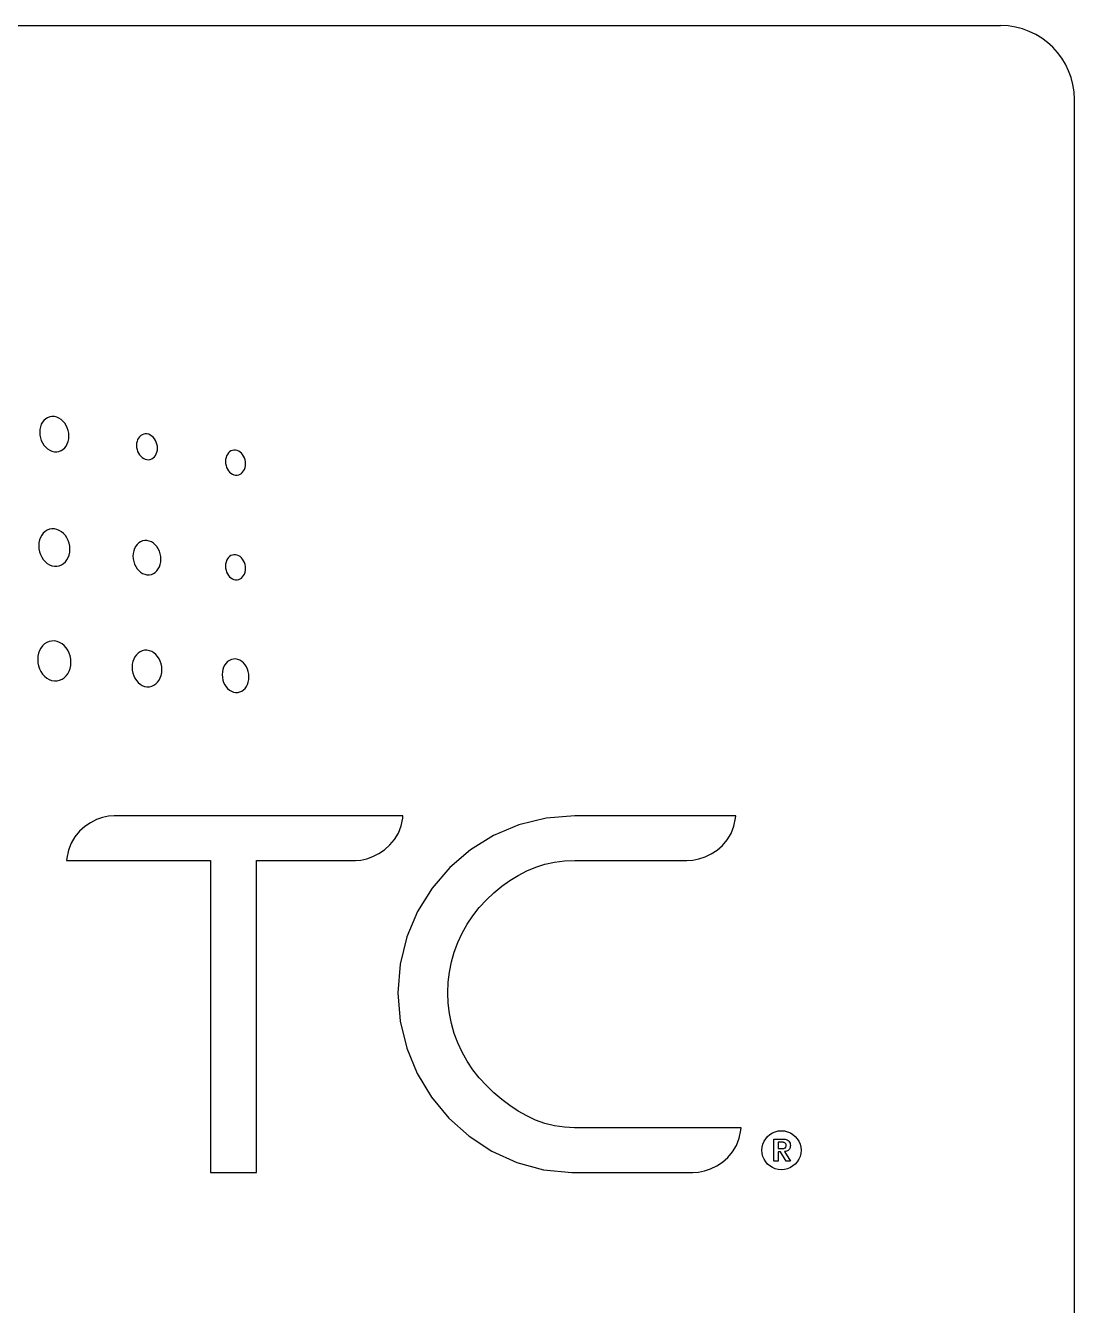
# Model space of a CAD drawing. Extents: x -49 to 275, y -8 to 142.
# Drawn here: x 82.786 to 83.226, y 56.078 to 56.616 of the extents above; entities that cross this region are included whole.
import ezdxf
from ezdxf.enums import TextEntityAlignment as Align

# ---------------------------------------------------------------- set-up
doc = ezdxf.new("R2010")
doc.units = 0
doc.header["$LTSCALE"] = 0.5
doc.header["$MEASUREMENT"] = 0
doc.layers.add('OBJECT', color=7, linetype='CONTINUOUS')
doc.layers.add('RISER', color=7, linetype='CONTINUOUS')
doc.styles.add('ARIAL', font='arial.ttf')

# ---------------------------------------------------------------- blocks, each defined once
blk = doc.blocks.new('*U45')
at = {"layer": 'RISER'}
for p, q in [((-8.5405, 1.75), (8.5405, 1.75)), ((8.5715, -1.719), (8.5715, 1.719))]:
    blk.add_line(p, q, dxfattribs=at)
at = {"layer": 'RISER', "color": 0}
for points in [[(8.14318, 1.57108), (8.14318, 1.57108), (8.14418, 1.57105), (8.14512, 1.5712), (8.146, 1.57153), (8.1468, 1.57202), (8.14752, 1.57265), (8.14813, 1.57343), (8.14862, 1.57432), (8.149, 1.57533), (8.14923, 1.57642), (8.14931, 1.5776), (8.14931, 1.5776), (8.14923, 1.5788), (8.149, 1.57996), (8.14862, 1.58107), (8.14813, 1.5821), (8.14752, 1.58304), (8.1468, 1.58387), (8.146, 1.58458), (8.14512, 1.58515), (8.14418, 1.58556), (8.14318, 1.58579), (8.14318, 1.58579), (8.14218, 1.58584), (8.14123, 1.58569), (8.14035, 1.58536), (8.13954, 1.58488), (8.13882, 1.58424), (8.13821, 1.58347), (8.1377, 1.58257), (8.13733, 1.58156), (8.1371, 1.58046), (8.13702, 1.57928), (8.13702, 1.57928), (8.1371, 1.57807), (8.13733, 1.57691), (8.1377, 1.5758), (8.13821, 1.57476), (8.13882, 1.57382), (8.13954, 1.57299), (8.14035, 1.57228), (8.14123, 1.57172), (8.14218, 1.57131), (8.14318, 1.57108), (8.14318, 1.57108)], [(8.18207, 1.56775), (8.18207, 1.56775), (8.18279, 1.56772), (8.18346, 1.56783), (8.1841, 1.56807), (8.18467, 1.56843), (8.18519, 1.5689), (8.18563, 1.56947), (8.18598, 1.57013), (8.18625, 1.57087), (8.18642, 1.57167), (8.18648, 1.57254), (8.18648, 1.57254), (8.18642, 1.57342), (8.18625, 1.57427), (8.18598, 1.57508), (8.18563, 1.57584), (8.18519, 1.57653), (8.18467, 1.57714), (8.1841, 1.57766), (8.18346, 1.57807), (8.18279, 1.57837), (8.18207, 1.57854), (8.18207, 1.57854), (8.18136, 1.57856), (8.18068, 1.57845), (8.18005, 1.57821), (8.17947, 1.57785), (8.17895, 1.57738), (8.17851, 1.57681), (8.17815, 1.57615), (8.17788, 1.57542), (8.17771, 1.57461), (8.17766, 1.57375), (8.17766, 1.57375), (8.17771, 1.57286), (8.17788, 1.57201), (8.17815, 1.57119), (8.17851, 1.57044), (8.17895, 1.56975), (8.17947, 1.56914), (8.18005, 1.56862), (8.18068, 1.56821), (8.18136, 1.56791), (8.18207, 1.56775), (8.18207, 1.56775)], [(8.21926, 1.5612), (8.21926, 1.5612), (8.21994, 1.56119), (8.22059, 1.56132), (8.22119, 1.56158), (8.22175, 1.56194), (8.22224, 1.56242), (8.22266, 1.56299), (8.223, 1.56364), (8.22325, 1.56437), (8.22341, 1.56516), (8.22347, 1.56602), (8.22347, 1.56602), (8.22341, 1.56687), (8.22325, 1.5677), (8.223, 1.56848), (8.22266, 1.56921), (8.22224, 1.56987), (8.22175, 1.57045), (8.22119, 1.57094), (8.22059, 1.57133), (8.21994, 1.57161), (8.21926, 1.57175), (8.21926, 1.57175), (8.21857, 1.57176), (8.21792, 1.57163), (8.21732, 1.57137), (8.21676, 1.571), (8.21627, 1.57053), (8.21585, 1.56996), (8.21551, 1.56931), (8.21525, 1.56858), (8.21509, 1.56778), (8.21503, 1.56693), (8.21503, 1.56693), (8.21509, 1.56607), (8.21525, 1.56524), (8.21551, 1.56445), (8.21585, 1.56372), (8.21627, 1.56306), (8.21676, 1.56248), (8.21732, 1.56199), (8.21792, 1.56161), (8.21857, 1.56134), (8.21926, 1.5612), (8.21926, 1.5612)], [(8.14318, 1.52298), (8.14318, 1.52298), (8.14424, 1.52297), (8.14524, 1.52316), (8.14618, 1.52354), (8.14703, 1.52409), (8.14779, 1.52479), (8.14845, 1.52563), (8.14898, 1.5266), (8.14937, 1.52768), (8.14962, 1.52886), (8.1497, 1.53012), (8.1497, 1.53012), (8.14962, 1.53139), (8.14937, 1.53262), (8.14898, 1.53379), (8.14845, 1.53487), (8.14779, 1.53586), (8.14703, 1.53672), (8.14618, 1.53746), (8.14524, 1.53804), (8.14424, 1.53845), (8.14318, 1.53868), (8.14318, 1.53868), (8.14211, 1.53869), (8.1411, 1.53851), (8.14016, 1.53814), (8.13929, 1.5376), (8.13853, 1.5369), (8.13787, 1.53606), (8.13733, 1.53508), (8.13693, 1.534), (8.13668, 1.53282), (8.13659, 1.53155), (8.13659, 1.53155), (8.13668, 1.53026), (8.13693, 1.52902), (8.13733, 1.52785), (8.13787, 1.52676), (8.13853, 1.52577), (8.13929, 1.5249), (8.14016, 1.52417), (8.1411, 1.5236), (8.14211, 1.52319), (8.14318, 1.52298), (8.14318, 1.52298)], [(8.18207, 1.5194), (8.18207, 1.5194), (8.18303, 1.51939), (8.18393, 1.51956), (8.18477, 1.51991), (8.18554, 1.52041), (8.18622, 1.52105), (8.1868, 1.52183), (8.18728, 1.52272), (8.18764, 1.52371), (8.18786, 1.52479), (8.18794, 1.52595), (8.18794, 1.52595), (8.18786, 1.52712), (8.18764, 1.52825), (8.18728, 1.52932), (8.1868, 1.53031), (8.18622, 1.53121), (8.18554, 1.532), (8.18477, 1.53267), (8.18393, 1.5332), (8.18303, 1.53357), (8.18207, 1.53377), (8.18207, 1.53377), (8.18112, 1.53379), (8.18021, 1.53362), (8.17937, 1.53327), (8.1786, 1.53277), (8.17791, 1.53213), (8.17732, 1.53136), (8.17684, 1.53046), (8.17649, 1.52947), (8.17626, 1.52839), (8.17619, 1.52723), (8.17619, 1.52723), (8.17626, 1.52605), (8.17649, 1.52492), (8.17684, 1.52384), (8.17732, 1.52285), (8.17791, 1.52195), (8.1786, 1.52116), (8.17937, 1.52049), (8.18021, 1.51996), (8.18112, 1.51959), (8.18207, 1.5194), (8.18207, 1.5194)], [(8.21927, 1.52781), (8.21927, 1.52781), (8.21858, 1.52781), (8.21793, 1.52769), (8.21733, 1.52743), (8.21677, 1.52706), (8.21628, 1.52659), (8.21586, 1.52602), (8.21552, 1.52536), (8.21526, 1.52463), (8.2151, 1.52384), (8.21505, 1.52299), (8.21505, 1.52299), (8.2151, 1.52212), (8.21526, 1.52129), (8.21552, 1.52051), (8.21586, 1.51978), (8.21628, 1.51912), (8.21677, 1.51854), (8.21733, 1.51805), (8.21793, 1.51766), (8.21858, 1.51739), (8.21927, 1.51725), (8.21927, 1.51725), (8.21995, 1.51725), (8.2206, 1.51738), (8.2212, 1.51763), (8.22175, 1.518), (8.22224, 1.51848), (8.22266, 1.51905), (8.22301, 1.5197), (8.22326, 1.52043), (8.22342, 1.52122), (8.22348, 1.52207), (8.22348, 1.52207), (8.22342, 1.52293), (8.22326, 1.52376), (8.22301, 1.52454), (8.22266, 1.52527), (8.22224, 1.52593), (8.22175, 1.52651), (8.2212, 1.527), (8.2206, 1.52739), (8.21995, 1.52766), (8.21927, 1.52781), (8.21927, 1.52781)], [(8.14318, 1.49158), (8.14318, 1.49158), (8.14204, 1.49157), (8.14096, 1.49135), (8.13996, 1.49093), (8.13904, 1.49032), (8.13822, 1.48955), (8.13752, 1.48864), (8.13695, 1.48758), (8.13652, 1.48642), (8.13626, 1.48515), (8.13617, 1.48379), (8.13617, 1.48379), (8.13626, 1.48242), (8.13652, 1.4811), (8.13695, 1.47986), (8.13752, 1.47872), (8.13822, 1.47769), (8.13904, 1.47678), (8.13996, 1.47603), (8.14096, 1.47544), (8.14204, 1.47504), (8.14318, 1.47485), (8.14318, 1.47485), (8.14431, 1.47487), (8.14539, 1.4751), (8.14639, 1.47553), (8.1473, 1.47614), (8.14811, 1.47691), (8.1488, 1.47782), (8.14937, 1.47887), (8.14979, 1.48004), (8.15005, 1.4813), (8.15014, 1.48264), (8.15014, 1.48264), (8.15005, 1.484), (8.14979, 1.48531), (8.14937, 1.48654), (8.1488, 1.48768), (8.14811, 1.48872), (8.1473, 1.48962), (8.14639, 1.49038), (8.14539, 1.49097), (8.14431, 1.49138), (8.14318, 1.49158), (8.14318, 1.49158)], [(8.18207, 1.47236), (8.18207, 1.47236), (8.18309, 1.47238), (8.18405, 1.4726), (8.18495, 1.47299), (8.18577, 1.47355), (8.1865, 1.47426), (8.18712, 1.47511), (8.18763, 1.47607), (8.18801, 1.47714), (8.18824, 1.47829), (8.18832, 1.47953), (8.18832, 1.47953), (8.18824, 1.48077), (8.18801, 1.48197), (8.18763, 1.4831), (8.18712, 1.48415), (8.1865, 1.48509), (8.18577, 1.48592), (8.18495, 1.48661), (8.18405, 1.48715), (8.18309, 1.48752), (8.18207, 1.48771), (8.18207, 1.48771), (8.18105, 1.48769), (8.18009, 1.48748), (8.17919, 1.48709), (8.17836, 1.48654), (8.17763, 1.48583), (8.17701, 1.48499), (8.1765, 1.48402), (8.17612, 1.48295), (8.17588, 1.48179), (8.1758, 1.48056), (8.1758, 1.48056), (8.17588, 1.4793), (8.17612, 1.4781), (8.1765, 1.47696), (8.17701, 1.47592), (8.17763, 1.47497), (8.17836, 1.47414), (8.17919, 1.47345), (8.18009, 1.47291), (8.18105, 1.47254), (8.18207, 1.47236), (8.18207, 1.47236)], [(8.21927, 1.46996), (8.21927, 1.46996), (8.22018, 1.46997), (8.22104, 1.47017), (8.22185, 1.47053), (8.22258, 1.47104), (8.22324, 1.4717), (8.2238, 1.47247), (8.22426, 1.47335), (8.2246, 1.47434), (8.22481, 1.4754), (8.22488, 1.47654), (8.22488, 1.47654), (8.22481, 1.47768), (8.2246, 1.47878), (8.22426, 1.47981), (8.2238, 1.48077), (8.22324, 1.48164), (8.22258, 1.48239), (8.22185, 1.48302), (8.22104, 1.48352), (8.22018, 1.48386), (8.21927, 1.48403), (8.21927, 1.48403), (8.21836, 1.48401), (8.21749, 1.48382), (8.21668, 1.48346), (8.21594, 1.48295), (8.21528, 1.4823), (8.21472, 1.48152), (8.21426, 1.48064), (8.21392, 1.47966), (8.21371, 1.47859), (8.21363, 1.47746), (8.21363, 1.47746), (8.21371, 1.4763), (8.21392, 1.4752), (8.21426, 1.47416), (8.21472, 1.4732), (8.21528, 1.47234), (8.21594, 1.47158), (8.21668, 1.47095), (8.21749, 1.47046), (8.21836, 1.47012), (8.21927, 1.46996), (8.21927, 1.46996)], [(8.28956, 1.41822), (8.16828, 1.41822), (8.16828, 1.41822), (8.16592, 1.41803), (8.16343, 1.41748), (8.16089, 1.41657), (8.15838, 1.41529), (8.15597, 1.41367), (8.15376, 1.41169), (8.15181, 1.40937), (8.15021, 1.40671), (8.14905, 1.40371), (8.14839, 1.40039), (8.14829, 1.3994), (8.20879, 1.3994), (8.20879, 1.26833), (8.228, 1.26833), (8.228, 1.3994), (8.26956, 1.3994), (8.26956, 1.3994), (8.27191, 1.39959), (8.2744, 1.40014), (8.27694, 1.40105), (8.27946, 1.40232), (8.28186, 1.40395), (8.28408, 1.40593), (8.28603, 1.40824), (8.28763, 1.4109), (8.28879, 1.4139), (8.28944, 1.41722), (8.28956, 1.41822), (8.28956, 1.41822)], [(8.36165, 1.28715), (8.36165, 1.28715), (8.35732, 1.28737), (8.35315, 1.288), (8.34913, 1.28902), (8.34525, 1.2904), (8.34151, 1.29212), (8.3379, 1.29415), (8.33441, 1.29647), (8.33103, 1.29905), (8.32776, 1.30187), (8.32459, 1.3049), (8.32459, 1.3049), (8.32161, 1.30813), (8.31891, 1.31154), (8.3165, 1.31513), (8.3144, 1.31889), (8.3126, 1.32278), (8.31111, 1.3268), (8.30995, 1.33094), (8.30911, 1.33517), (8.3086, 1.33949), (8.30843, 1.34388), (8.30843, 1.34388), (8.3086, 1.34826), (8.30911, 1.35257), (8.30995, 1.35681), (8.31111, 1.36094), (8.3126, 1.36497), (8.3144, 1.36886), (8.3165, 1.37261), (8.31891, 1.3762), (8.32161, 1.37962), (8.32459, 1.38285), (8.32459, 1.38285), (8.32777, 1.38584), (8.33104, 1.38857), (8.33443, 1.39102), (8.33793, 1.39317), (8.34155, 1.39503), (8.3453, 1.39658), (8.34919, 1.3978), (8.35321, 1.39868), (8.35739, 1.39922), (8.36172, 1.3994), (8.40882, 1.3994), (8.40882, 1.3994), (8.41123, 1.39958), (8.41378, 1.40011), (8.41639, 1.40099), (8.41897, 1.40222), (8.42144, 1.40381), (8.42372, 1.40576), (8.42572, 1.40807), (8.42736, 1.41074), (8.42856, 1.41376), (8.42923, 1.41715), (8.42934, 1.41817), (8.36176, 1.41822), (8.36176, 1.41822), (8.34971, 1.41725), (8.33828, 1.41443), (8.32762, 1.40991), (8.31788, 1.40386), (8.30921, 1.39642), (8.30177, 1.38776), (8.29572, 1.37802), (8.29121, 1.36735), (8.28839, 1.35592), (8.28741, 1.34388), (8.28741, 1.34388), (8.28837, 1.33198), (8.29114, 1.3206), (8.29557, 1.30991), (8.30151, 1.30007), (8.3088, 1.29125), (8.31731, 1.28362), (8.32688, 1.27735), (8.33736, 1.27261), (8.34859, 1.26955), (8.36043, 1.26836), (8.36237, 1.26833), (8.40566, 1.26835), (8.41122, 1.26833), (8.41122, 1.26833), (8.41363, 1.26851), (8.41616, 1.26904), (8.41875, 1.26993), (8.4213, 1.27118), (8.42374, 1.27278), (8.42599, 1.27474), (8.42796, 1.27705), (8.42958, 1.27973), (8.43076, 1.28276), (8.43143, 1.28615), (8.43154, 1.28715), (8.36165, 1.28715), (8.36165, 1.28715)], [(8.44848, 1.26955), (8.44848, 1.26955), (8.44715, 1.26965), (8.44589, 1.26996), (8.44472, 1.27046), (8.44364, 1.27113), (8.44269, 1.27195), (8.44187, 1.2729), (8.4412, 1.27398), (8.44071, 1.27516), (8.4404, 1.27642), (8.44029, 1.27776), (8.44029, 1.27776), (8.4404, 1.27908), (8.44071, 1.28033), (8.4412, 1.28151), (8.44187, 1.28258), (8.44269, 1.28353), (8.44364, 1.28435), (8.44472, 1.28502), (8.44589, 1.28552), (8.44715, 1.28583), (8.44848, 1.28594), (8.44848, 1.28594), (8.44981, 1.28583), (8.45107, 1.28552), (8.45224, 1.28502), (8.45332, 1.28435), (8.45428, 1.28353), (8.45511, 1.28258), (8.45578, 1.28151), (8.45628, 1.28033), (8.4566, 1.27908), (8.45671, 1.27776), (8.45671, 1.27776), (8.4566, 1.27642), (8.45628, 1.27516), (8.45578, 1.27398), (8.45511, 1.2729), (8.45428, 1.27195), (8.45332, 1.27113), (8.45224, 1.27046), (8.45107, 1.26996), (8.44981, 1.26965), (8.44848, 1.26955), (8.44848, 1.26955)], [(8.44533, 1.27312), (8.44533, 1.28244), (8.44879, 1.28244), (8.44879, 1.28244), (8.44942, 1.28242), (8.45, 1.28234), (8.45051, 1.28222), (8.45095, 1.28204), (8.45134, 1.28181), (8.45165, 1.28151), (8.4519, 1.28116), (8.45208, 1.28074), (8.45219, 1.28025), (8.45222, 1.27969), (8.45222, 1.27969), (8.4522, 1.27924), (8.45211, 1.27884), (8.45198, 1.27849), (8.4518, 1.27818), (8.45157, 1.27791), (8.4513, 1.27769), (8.45098, 1.2775), (8.45062, 1.27736), (8.45022, 1.27726), (8.44978, 1.2772), (8.45226, 1.27312), (8.45053, 1.27312), (8.4481, 1.27713), (8.44707, 1.27713), (8.44707, 1.27312), (8.44533, 1.27312)], [(8.44707, 1.28111), (8.44707, 1.27847), (8.4486, 1.27847), (8.4486, 1.27847), (8.4489, 1.27847), (8.44919, 1.27849), (8.44946, 1.27852), (8.44971, 1.27858), (8.44993, 1.27868), (8.45012, 1.27881), (8.45027, 1.27898), (8.45039, 1.2792), (8.45046, 1.27948), (8.45049, 1.27981), (8.45049, 1.27981), (8.45046, 1.28012), (8.45038, 1.28037), (8.45025, 1.28058), (8.45009, 1.28074), (8.44989, 1.28087), (8.44966, 1.28097), (8.44941, 1.28103), (8.44915, 1.28108), (8.44888, 1.2811), (8.44861, 1.28111), (8.44707, 1.28111), (8.44707, 1.28111)]]:
    blk.add_lwpolyline(points, dxfattribs=at)
at = {"layer": 'RISER'}
blk.add_arc((8.5405, 1.719), 0.031, 0, 90, dxfattribs=at)
at = {"layer": 'RISER', "color": 1, "style": 'ARIAL'}
blk.add_attdef('STATIONID', text='', height=0.6875, dxfattribs=at).set_placement((0, 3.35), align=Align.CENTER)
blk.add_attdef('DRAWINGREF', text='', height=0.6875, dxfattribs=at).set_placement((0, -2), align=Align.TOP_CENTER)

msp = doc.modelspace()

# ---------------------------------------------------------------- block references
at = {"layer": 'OBJECT'}
msp.add_blockref('*U45', (74.65496, 54.86585), dxfattribs=at)

doc.saveas('drawing.dxf')
